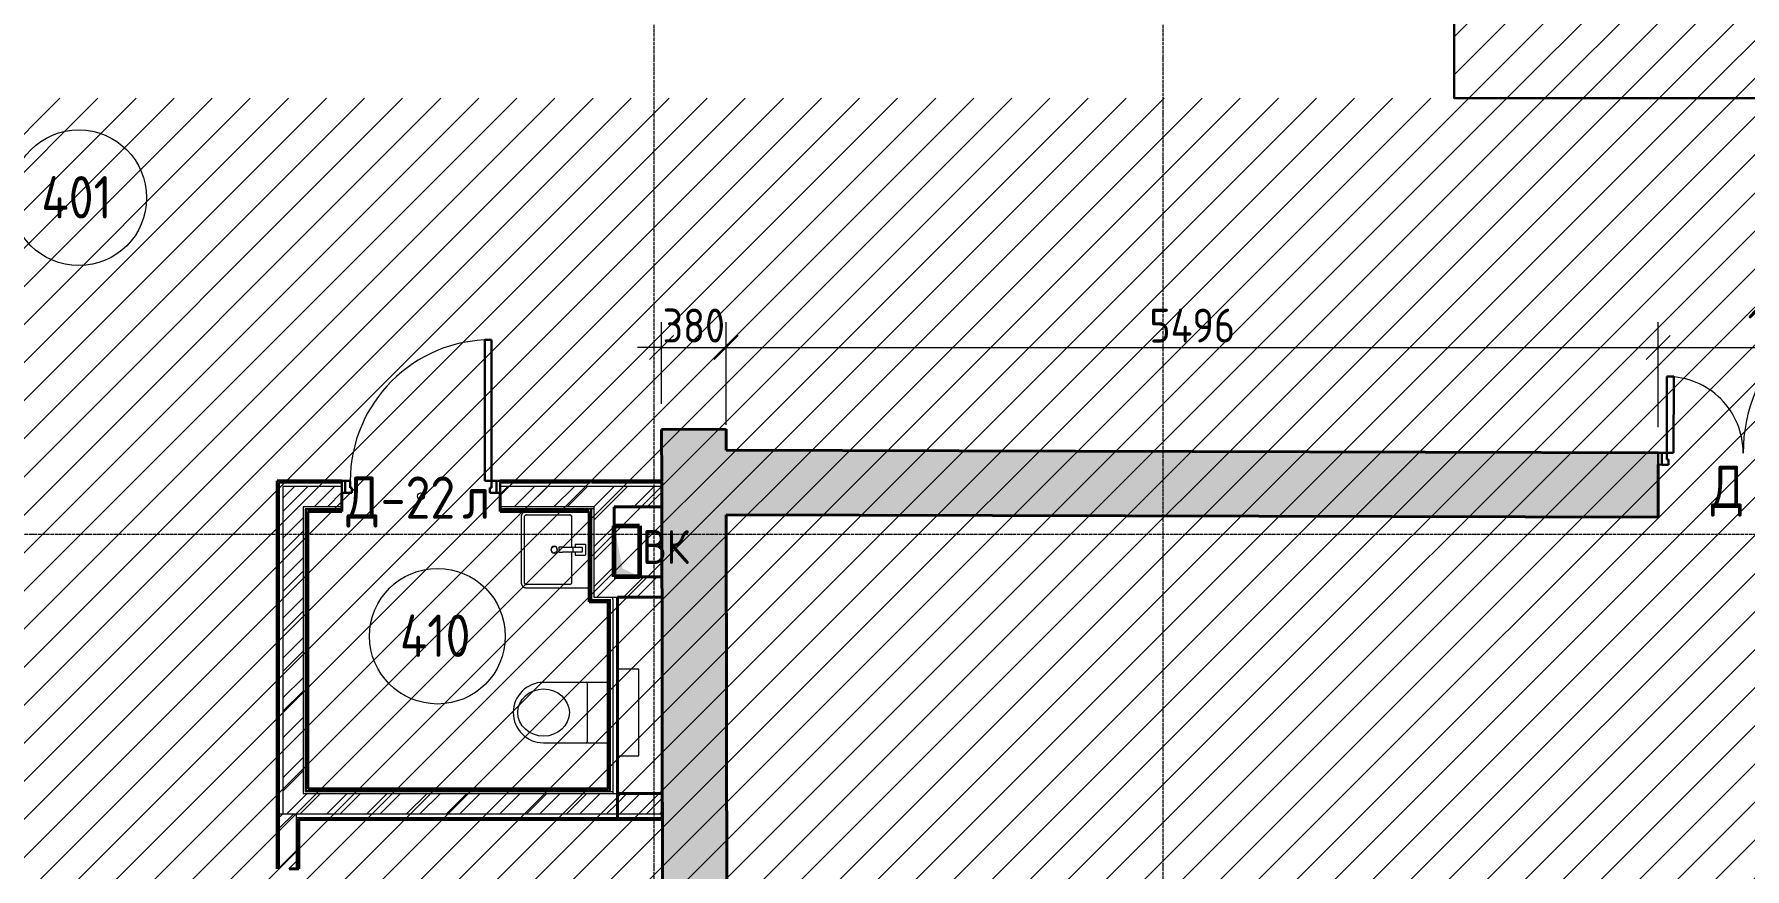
# Model space of a CAD drawing. Header units: millimetres. Extents: x -11886 to 379896, y -8130 to 47743.
# Drawn here: x 326808 to 336894, y 6783 to 11705 of the extents above; entities that cross this region are included whole.
import ezdxf

# ---------------------------------------------------------------- set-up
doc = ezdxf.new("R2010")
doc.units = ezdxf.units.MM
doc.linetypes.add('ADSK_Линия сетки', pattern=[25, 20, -2.5, 0, -2.5])
for name, color, linetype, lineweight in [('Аннотация', 7, 'Continuous', 9), ('Марки дверей', 7, 'Continuous', 20), ('Марки помещений', 7, 'Continuous', 20), ('Оси', 7, 'Continuous', 9), ('Размеры', 7, 'Continuous', 9), ('Узлы', 7, 'Continuous', 18)]:
    doc.layers.add(name, color=color, linetype=linetype, lineweight=lineweight)
for name, color, linetype, lineweight, true_color in [('Двери', 5, 'Continuous', 18, 0x0000ff), ('Линии', 7, 'Continuous', 9, 0x00a600), ('Обобщенные модели', 5, 'Continuous', 18, 0x0000ff), ('Сантехника', 5, 'Continuous', 18, 0x0000ff), ('Стены внутренние', 5, 'Continuous', 18, 0x0000ff), ('Стены штриховка', 5, 'Continuous', 18, 0x0000ff)]:
    doc.layers.add(name, color=color, linetype=linetype, lineweight=lineweight, true_color=true_color)
doc.styles.add('GOST Common_1', font='GOST_Common.ttf', dxfattribs={"width": 0.9, "height": 200})
doc.styles.add('GOST Common_2', font='GOST_Common.ttf', dxfattribs={"width": 0.9, "height": 250})
doc.dimstyles.new('ADSK_Основной_2_мм_Округление_до_1_мм', dxfattribs={"dimscale": 304.8, "dimtxt": 201.142999, "dimasz": 0.463911, "dimexe": 0.492126, "dimexo": 0.492126, "dimgap": 0.098425, "dimtad": 1, "dimdec": 0, "dimdsep": 46, "dimtxsty": 'GOST Common_1', "dimblk1": 'OBLIQUE', "dimblk2": 'OBLIQUE', "dimsah": 1, "dimcen": 0.09, "dimdle": 0.492126, "dimazin": 2, "dimtfac": 1, "dimtdec": 4, "dimtix": 1, "dimtmove": 0, "dimatfit": 3, "dimfxl": 1, "dimtvp": 1, "dimtolj": 1, "dimtzin": 0, "dimlwd": 20, "dimlwe": 20, "dimarcsym": 2})
pattern_1 = [(45, (322754.53, 150), (-117.8655, 117.8655), []), (45, (322833.11, 150), (-117.8655, 117.8655), [])]
pattern_2 = [(45, (322754.53, 85026.59), (-112.2532, 112.2532), [])]

# ---------------------------------------------------------------- blocks, each defined once
blk = doc.blocks.new('AC_Дверь_Однопольная - Д-22л 933х2200h-1983239-04 План 4-го этажа')
at = {"layer": 'Двери', "lineweight": 30}
for p, q in [((416, 923), (376, 923)), ((376, 923), (376, 90)), ((416, 90), (416, 923)), ((-447, 90), (-467, 90)), ((-467, 90), (-467, 20)), ((-467, 20), (-447, 20)), ((-417, 90), (-447, 90)), ((-447, 90), (-447, 20)), ((-447, 20), (-447, 90)), ((-447, 20), (-407, 20)), ((-417, 50), (-417, 90)), ((-407, 50), (-417, 50)), ((-407, 20), (-407, 50)), ((376, 90), (416, 90)), ((416, 50), (406, 50)), ((406, 50), (406, 20)), ((406, 20), (446, 20)), ((446, 90), (416, 90)), ((416, 90), (416, 50)), ((446, 20), (446, 90)), ((466, 90), (446, 90)), ((446, 90), (446, 20)), ((446, 20), (466, 20)), ((466, 20), (466, 90))]:
    blk.add_line(p, q, dxfattribs=at)
at = {"layer": 'Двери'}
blk.add_arc((416, 90), 833, 90, 180, dxfattribs=at)
blk = doc.blocks.new('AC_Дверь_Двупольная - Д-28л 1500х2200h-2039724-04 План 4-го этажа')
at = {"layer": 'Двери', "lineweight": 30}
for p, q in [((700, 1140), (660, 1140)), ((660, 1140), (660, 190)), ((700, 190), (700, 1140)), ((-700, 640), (-660, 640)), ((-700, 190), (-700, 640)), ((-660, 640), (-660, 190)), ((-750, 190), (-730, 190)), ((-750, 120), (-750, 190)), ((-730, 120), (-750, 120)), ((-730, 190), (-700, 190)), ((-730, 120), (-730, 190)), ((-730, 190), (-730, 120)), ((-690, 120), (-730, 120)), ((-660, 190), (-700, 190)), ((-700, 190), (-700, 150)), ((-700, 150), (-690, 150)), ((-690, 150), (-690, 120)), ((660, 190), (700, 190)), ((700, 150), (690, 150)), ((690, 150), (690, 120)), ((690, 120), (730, 120)), ((730, 190), (700, 190)), ((700, 190), (700, 150)), ((730, 120), (730, 190)), ((750, 190), (730, 190)), ((730, 190), (730, 120)), ((730, 120), (750, 120)), ((750, 120), (750, 190))]:
    blk.add_line(p, q, dxfattribs=at)
at = {"layer": 'Двери'}
for centre, radius, start, end in [((700, 190), 950, 90, 180), ((-700, 190), 450, 360, 90)]:
    blk.add_arc(centre, radius, start, end, dxfattribs=at)
blk = doc.blocks.new('Parametric_Porcelain_bathroom_sink_20774 - 450х400мм-2098795-04 План 4-го этажа')
at = {"layer": 'Сантехника'}
for p, q in [((320, 424), (-70, 424)), ((-70, 404), (320, 404)), ((-100, 394), (-100, 24)), ((-80, 137), (-80, 394)), ((330, 394), (330, 137)), ((140, 203), (110, 203)), ((110, 203), (110, 180)), ((140, 203), (110, 203)), ((140, 180), (140, 203)), ((110, 127), (-70, 127)), ((93, 105), (93, 46)), ((110, 107), (95, 107)), ((110, 120), (110, 180)), ((110, 85), (110, 120)), ((140, 120), (110, 120)), ((140, 180), (140, 120)), ((320, 127), (140, 127)), ((140, 120), (140, 85)), ((155, 107), (140, 107)), ((156, 46), (156, 105)), ((95, 44), (155, 44)), ((110, 65), (110, 85)), ((140, 65), (110, 65)), ((140, 85), (140, 65))]:
    blk.add_line(p, q, dxfattribs=at)
at = {"layer": 'Сантехника', "flags": 128}
for points in [[(-70, 424), (-71, 424), (-72, 424), (-74, 424), (-75, 424), (-76, 423), (-77, 423), (-78, 423), (-79, 422), (-81, 422), (-82, 422), (-83, 421), (-84, 421), (-85, 420), (-86, 419), (-87, 419), (-88, 418), (-89, 417), (-90, 417), (-91, 416), (-92, 415), (-92, 414), (-93, 413), (-94, 412), (-95, 411), (-95, 410), (-96, 409), (-96, 408), (-97, 407), (-98, 406), (-98, 405), (-98, 404), (-99, 403), (-99, 401), (-99, 400), (-100, 399), (-100, 398), (-100, 397), (-100, 396), (-100, 394), (-100, 394)], [(-80, 394), (-80, 394), (-80, 395), (-80, 395), (-80, 396), (-80, 396), (-80, 396), (-80, 397), (-79, 397), (-79, 398), (-79, 398), (-79, 398), (-79, 399), (-79, 399), (-78, 399), (-78, 400), (-78, 400), (-78, 400), (-78, 401), (-77, 401), (-77, 401), (-77, 401), (-76, 402), (-76, 402), (-76, 402), (-75, 402), (-75, 403), (-75, 403), (-74, 403), (-74, 403), (-74, 403), (-73, 403), (-73, 404), (-72, 404), (-72, 404), (-72, 404), (-71, 404), (-71, 404), (-71, 404), (-70, 404), (-70, 404)], [(-70, 404), (-70, 404), (-71, 404), (-71, 404), (-72, 404)], [(350, 394), (350, 395), (350, 396), (350, 398), (350, 399), (349, 400), (349, 401), (349, 402), (348, 403), (348, 405), (348, 406), (347, 407), (347, 408), (346, 409), (345, 410), (345, 411), (344, 412), (343, 413), (343, 414), (342, 415), (341, 416), (340, 416), (339, 417), (338, 418), (337, 419), (336, 419), (335, 420), (334, 420), (333, 421), (332, 422), (331, 422), (330, 422), (329, 423), (327, 423), (326, 423), (325, 424), (324, 424), (323, 424), (322, 424), (320, 424), (320, 424)], [(321, 404), (321, 404), (321, 404), (320, 404), (320, 404)], [(320, 404), (320, 404), (321, 404), (321, 404), (322, 404), (322, 404), (322, 404), (323, 404), (323, 403), (324, 403), (324, 403), (324, 403), (325, 403), (325, 403), (325, 402), (326, 402), (326, 402), (326, 402), (327, 402), (327, 401), (327, 401), (327, 401), (328, 400), (328, 400), (328, 400), (328, 399), (329, 399), (329, 399), (329, 398), (329, 398), (329, 398), (329, 397), (330, 397), (330, 396), (330, 396), (330, 396), (330, 395), (330, 395), (330, 395), (330, 394), (330, 394)], [(-80, 395), (-80, 395), (-80, 395), (-80, 394), (-80, 394)], [(-76, 402), (-76, 402), (-77, 402), (-77, 401), (-77, 401), (-77, 401)], [(328, 400), (328, 400), (328, 401), (327, 401), (327, 401), (327, 401)], [(330, 394), (330, 394), (330, 395), (330, 395), (330, 396)], [(-80, 137), (-80, 137), (-80, 136), (-80, 136), (-80, 136)], [(-70, 127), (-70, 127), (-71, 127), (-71, 127), (-72, 127), (-72, 127), (-72, 127), (-73, 128), (-73, 128), (-74, 128), (-74, 128), (-74, 128), (-75, 128), (-75, 128), (-75, 129), (-76, 129), (-76, 129), (-76, 129), (-77, 130), (-77, 130), (-77, 130), (-77, 130), (-78, 131), (-78, 131), (-78, 131), (-78, 132), (-79, 132), (-79, 132), (-79, 133), (-79, 133), (-79, 134), (-79, 134), (-80, 134), (-80, 135), (-80, 135), (-80, 135), (-80, 136), (-80, 136), (-80, 137), (-80, 137), (-80, 137)], [(-78, 131), (-78, 131), (-78, 131), (-77, 130), (-77, 130), (-77, 130)], [(-71, 127), (-71, 127), (-71, 127), (-70, 127), (-70, 127)], [(330, 137), (330, 137), (330, 136), (330, 136), (330, 136), (330, 135), (330, 135), (330, 134), (329, 134), (329, 134), (329, 133), (329, 133), (329, 133), (329, 132), (328, 132), (328, 132), (328, 131), (328, 131), (328, 131), (327, 130), (327, 130), (327, 130), (326, 129), (326, 129), (326, 129), (325, 129), (325, 129), (325, 128), (324, 128), (324, 128), (324, 128), (323, 128), (323, 128), (322, 127), (322, 127), (322, 127), (321, 127), (321, 127), (321, 127), (320, 127), (320, 127)], [(320, 127), (320, 127), (321, 127), (321, 127), (322, 127)], [(326, 129), (326, 129), (327, 130), (327, 130), (327, 130), (327, 130)], [(330, 136), (330, 136), (330, 137), (330, 137), (330, 137)]]:
    blk.add_lwpolyline(points, dxfattribs=at)
at = {"layer": 'Сантехника'}
for centre, radius, start, end in [((125, 230), 20, 0, 180), ((125, 230), 20, 180, 360), ((125, 230), 18.2, 165.1578, 180), ((125, 230), 18.2, 180, 191.3408), ((125, 230), 16.3, 175.3673, 180), ((125, 230), 16.3, 175.3673, 180), ((125, 230), 16.3, 180, 198.6206), ((125, 230), 16.3, 180, 198.6206), ((125, 230), 18.2, 211.2327, 219.7338), ((125, 230), 18.2, 95.8453, 146.6627), ((125, 230), 16.3, 216.8749, 225), ((125, 230), 16.3, 216.8749, 225), ((125, 230), 18.2, 225, 229.4056), ((125, 230), 18.2, 232.7593, 242.7191), ((125, 230), 18.2, 265.131, 274.1833), ((125, 230), 18.2, 85.131, 94.1833), ((125, 230), 18.2, 275.8453, 326.6627), ((125, 230), 18.2, 52.7593, 62.7191), ((125, 230), 16.3, 36.8749, 45), ((125, 230), 16.3, 36.8749, 45), ((125, 230), 18.2, 45, 49.4056), ((125, 230), 18.2, 28.9833, 39.7338), ((125, 230), 16.3, 0, 18.6206), ((125, 230), 16.3, 0, 18.6206), ((125, 230), 16.3, 355.3673, 360), ((125, 230), 16.3, 355.3673, 360), ((125, 230), 18.2, 0, 11.3408), ((125, 230), 18.2, 345.1578, 360), ((95, 105), 1.87, 120, 150), ((95, 105), 1.87, 90, 180), ((95, 105), 1.87, 120, 150), ((95, 105), 1.87, 120, 150), ((155, 105), 1.87, 0, 90), ((155, 105), 1.87, 30, 60), ((155, 105), 1.87, 30, 60), ((155, 105), 1.87, 30, 60), ((95, 46), 1.49, 180, 270), ((155, 46), 1.49, 270, 360)]:
    blk.add_arc(centre, radius, start, end, dxfattribs=at)
blk = doc.blocks.new('Туалет подвесной-Moderna R-Laufen - 000 White-1870147-04 План 4-го этажа')
at = {"layer": 'Обобщенные модели'}
for p, q in [((-53, 409), (-53, 37)), ((303, 37), (303, 409)), ((-43, 148), (293, 148))]:
    blk.add_line(p, q, dxfattribs=at)
for centre, radius, start, end in [((125, 409), 178, 360, 180), ((-43, 158), 9.89, 180, 270), ((293, 158), 9.89, 270, 360), ((-43, 37), 9.89, 180, 270), ((293, 37), 9.89, 270, 360)]:
    blk.add_arc(centre, radius, start, end, dxfattribs=at)
blk.add_ellipse((125, 408), major_axis=(0, 152), ratio=0.916517, dxfattribs=at)
at = {"layer": 'Сантехника'}
for p, q in [((-130, -28), (-130, -153)), ((380, -153), (380, -28)), ((-130, -153), (380, -153))]:
    blk.add_line(p, q, dxfattribs=at)
blk = doc.blocks.new('ADSK_Марка_Помещение_ОдноЗначение - Номер-247393-04 План 4-го этажа')
at = {"layer": 'Марки помещений'}
blk.add_circle((0, 0), 4, dxfattribs=at)
blk = doc.blocks.new('ADSK_Марка_Дверь - Типоразмер_ADSK_Марка-58376-04 План 4-го этажа')
at = {"layer": 'Марки дверей', "lineweight": 9}
blk.add_circle((0, 0), 0.2, dxfattribs=at)
blk = doc.blocks.new('_Oblique')
at = {"color": 0, "linetype": 'ByBlock', "lineweight": -2}
blk.add_line((-0.5, -0.5), (0.5, 0.5), dxfattribs=at)
blk = doc.blocks.new('*D2996')
at = {"layer": 'Defpoints', "color": 0, "transparency": 16777216}
for p in [(330888, 9857), (330507, 9375), (330888, 9251)]:
    blk.add_point(p, dxfattribs=at)
at = {"layer": 'Размеры', "color": 0, "lineweight": 20, "transparency": 16777216}
for p, q in [((330507, 9525), (330507, 10007)), ((330888, 9401), (330888, 10007)), ((330507, 9857), (330366, 9857)), ((330507, 9857), (330888, 9857)), ((330888, 9857), (331029, 9857))]:
    blk.add_line(p, q, dxfattribs=at)
at = {"layer": 'Размеры', "color": 0, "lineweight": 20, "transparency": 16777216, "xscale": 141.4, "yscale": 141.4, "zscale": 141.4}
blk.add_blockref('_Oblique', (330507, 9857), dxfattribs=at)
at = {"layer": 'Размеры', "color": 0, "lineweight": 20, "transparency": 16777216, "xscale": 141.4, "yscale": 141.4, "zscale": 141.4, "rotation": 180}
blk.add_blockref('_Oblique', (330888, 9857), dxfattribs=at)
at = {"layer": 'Размеры', "color": 0, "lineweight": 20, "transparency": 16777216, "insert": (330697, 9987), "char_height": 200, "width": 454.11, "attachment_point": 5, "style": 'GOST Common_1'}
blk.add_mtext('\\A1;380', dxfattribs=at)
blk = doc.blocks.new('*D2997')
at = {"layer": 'Defpoints', "color": 0, "transparency": 16777216}
for p in [(336384, 9857), (330888, 9251), (336384, 9237)]:
    blk.add_point(p, dxfattribs=at)
at = {"layer": 'Размеры', "color": 0, "lineweight": 20, "transparency": 16777216}
for p, q in [((330888, 9401), (330888, 10007)), ((336384, 9387), (336384, 10007)), ((330738, 9857), (336534, 9857))]:
    blk.add_line(p, q, dxfattribs=at)
at = {"layer": 'Размеры', "color": 0, "lineweight": 20, "transparency": 16777216, "xscale": 141.4, "yscale": 141.4, "zscale": 141.4, "rotation": 180}
blk.add_blockref('_Oblique', (330888, 9857), dxfattribs=at)
at = {"layer": 'Размеры', "color": 0, "lineweight": 20, "transparency": 16777216, "xscale": 141.4, "yscale": 141.4, "zscale": 141.4}
blk.add_blockref('_Oblique', (336384, 9857), dxfattribs=at)
at = {"layer": 'Размеры', "color": 0, "lineweight": 20, "transparency": 16777216, "insert": (333636, 9987), "char_height": 200, "width": 625.93, "attachment_point": 5, "style": 'GOST Common_1'}
blk.add_mtext('\\A1;5496', dxfattribs=at)
blk = doc.blocks.new('*D2998')
at = {"layer": 'Defpoints', "color": 0, "transparency": 16777216}
for p in [(337884, 9857), (336384, 9237), (337884, 9233)]:
    blk.add_point(p, dxfattribs=at)
at = {"layer": 'Размеры', "color": 0, "lineweight": 20, "transparency": 16777216}
for p, q in [((336384, 9387), (336384, 10007)), ((337884, 9383), (337884, 10007)), ((336234, 9857), (338034, 9857))]:
    blk.add_line(p, q, dxfattribs=at)
at = {"layer": 'Размеры', "color": 0, "lineweight": 20, "transparency": 16777216, "xscale": 141.4, "yscale": 141.4, "zscale": 141.4, "rotation": 180}
blk.add_blockref('_Oblique', (336384, 9857), dxfattribs=at)
at = {"layer": 'Размеры', "color": 0, "lineweight": 20, "transparency": 16777216, "xscale": 141.4, "yscale": 141.4, "zscale": 141.4}
blk.add_blockref('_Oblique', (337884, 9857), dxfattribs=at)
at = {"layer": 'Размеры', "color": 0, "lineweight": 20, "transparency": 16777216, "insert": (337134, 9987), "char_height": 200, "width": 560.47, "attachment_point": 5, "style": 'GOST Common_1'}
blk.add_mtext('\\A1;1500', dxfattribs=at)

msp = doc.modelspace()

# ---------------------------------------------------------------- hatches: boundary and pattern name
at = {"lineweight": 13, "true_color": 0x636466, "transparency": 33554559}
h = msp.add_hatch(dxfattribs=at)
h.set_pattern_fill('ANSI31', color=251, scale=50)
h.set_pattern_definition(pattern_2)
h.paths.add_polyline_path([(372687.94, 8682.3), (378968.48, 8682.3), (378787.15, 43909.21), (368787.75, 43909.21), (368787.75, 21084.06), (369474.39, 21054.57), (369476.21, 11328.12), (323525.66, 11328.12), (323525.66, 8679.25), (323045.03, 8679.25), (323045.03, 456.79), (331027.53, 422.02), (331027.53, 2336.48), (341727.18, 2336.48), (341727.18, -2582.57), (354090.93, -2582.57), (354090.93, 2335.74), (364791.47, 2256.79), (364791.47, 300.23), (372687.94, 300.23)])
h = msp.add_hatch(dxfattribs=at)
h.set_pattern_fill('ANSI31', color=251, scale=50)
h.set_pattern_definition(pattern_2)
h.paths.add_polyline_path([(354071.55, 43675.13), (341210.37, 43675.13), (341210.37, 21068.63), (334059.77, 21068.63), (334055.85, 13720.18), (337042.11, 13716.63), (337042.11, 13206.63), (335179.7, 13206.63), (335179.7, 11328.12), (358547.3, 11328.12), (358547.3, 13716.63), (361496.44, 13716.63), (361484.24, 21084.06), (354071.55, 21084.06)])
at = {"layer": 'Стены внутренние', "true_color": 0xc0c0c0}
msp.add_hatch(color=9, dxfattribs=at).paths.add_polyline_path([(330520.04, 2889.13), (330900.04, 2889.88), (330887.31, 9375.37), (330507.32, 9374.62), (330518.63, 3608.27)])
h = msp.add_hatch(color=9, dxfattribs=at)
h.paths.add_polyline_path([(339754.4, 8847.83), (339754.4, 9227.83), (337884, 9232.77), (337882.99, 8852.77), (339364.09, 8848.86)])
h.paths.add_polyline_path([(336383, 8856.74), (336383.82, 9236.74), (330887.56, 9251.26), (330888.3, 8871.26), (332865.38, 8866.03)])
at = {"layer": 'Стены внутренние', "lineweight": 9}
h = msp.add_hatch(dxfattribs=at)
h.set_pattern_fill('FP_2', color=256, style=0, pattern_type=2)
h.set_pattern_definition(pattern_1)
h.paths.add_polyline_path([(330023.63, 8918.4), (330107.91, 8918.4), (330107.91, 9038.4), (329555.2, 9038.4), (329555.2, 8918.4), (329971.74, 8918.4)])
h.paths.add_polyline_path([(328393.41, 8918.4), (328622.2, 8918.4), (328622.2, 9038.4), (328273.41, 9038.4), (328273.41, 8918.4)])
h = msp.add_hatch(dxfattribs=at)
h.set_pattern_fill('FP_2', color=256, style=0, pattern_type=2)
h.set_pattern_definition(pattern_1)
h.paths.add_polyline_path([(330107.91, 8918.4), (330508.21, 8918.4), (330507.32, 9038.4), (330107.91, 9038.4), (330107.91, 8924.11)])
h = msp.add_hatch(dxfattribs=at)
h.set_pattern_fill('FP_2', color=256, style=0, pattern_type=2)
h.set_pattern_definition(pattern_1)
h.paths.add_polyline_path([(328393.41, 7226.87), (328393.41, 8918.4), (328273.41, 8918.4), (328273.75, 7226.87), (328353.41, 7226.87)])
h = msp.add_hatch(dxfattribs=at)
h.set_pattern_fill('FP_2', color=256, style=0, pattern_type=2)
h.set_pattern_definition(pattern_1)
h.paths.add_polyline_path([(330227.91, 8505.39), (330227.91, 8918.4), (330107.91, 8918.4), (330107.91, 8505.39)])
h = msp.add_hatch(dxfattribs=at)
h.set_pattern_fill('FP_2', color=256, style=0, pattern_type=2)
h.set_pattern_definition(pattern_1)
h.paths.add_polyline_path([(330219.9, 8385.39), (330246.9, 8385.39), (330246.9, 8505.39), (330107.91, 8505.39), (330107.91, 8385.39), (330206.9, 8385.39)])
h = msp.add_hatch(dxfattribs=at)
h.set_pattern_fill('FP_2', color=256, style=0, pattern_type=2)
h.set_pattern_definition(pattern_1)
h.paths.add_polyline_path([(330509.26, 8385.39), (330509.02, 8505.39), (330246.9, 8505.39), (330246.9, 8385.39), (330507.32, 8385.39)])
h = msp.add_hatch(dxfattribs=at)
h.set_pattern_fill('FP_2', color=256, style=0, pattern_type=2)
h.set_pattern_definition(pattern_1)
h.paths.add_polyline_path([(330246.9, 7106.87), (330246.9, 7226.87), (328273.41, 7226.87), (328273.41, 7106.87), (330023.63, 7106.87)])
h = msp.add_hatch(dxfattribs=at)
h.set_pattern_fill('FP_2', color=256, style=0, pattern_type=2)
h.set_pattern_definition(pattern_1)
h.paths.add_polyline_path([(330507.32, 7106.87), (330510.67, 7106.87), (330510.67, 7226.87), (330246.9, 7226.87), (330246.9, 7106.87)])
h = msp.add_hatch(dxfattribs=at)
h.set_pattern_fill('FP_1', color=256, style=0, pattern_type=2)
h.set_pattern_definition([(45, (322754.53, 150), (-179.605, 179.605), []), (45, (322818.03, 150), (0, 359.21), []), (45, (322691.03, 150), (0, 359.21), [])])
h.paths.add_polyline_path([(328253.41, 4537.85), (328353.41, 4537.85), (328353.41, 5853.4), (328253.41, 5853.4), (328253.41, 4547.85)])
h.paths.add_polyline_path([(328353.41, 6783.4), (328353.41, 7106.87), (328253.41, 7106.87), (328253.41, 6783.4), (328334.12, 6783.4)])
at = {"layer": 'Узлы', "true_color": 0x808080}
msp.add_hatch(color=8, dxfattribs=at).paths.add_polyline_path([(330227.91, 8505.39), (330377.91, 8505.39), (330277.41, 8554.88), (330227.91, 8805.39), (330227.91, 8544.41)])

# ---------------------------------------------------------------- linework, layer by layer
at = {"color": 251, "lineweight": 30, "true_color": 0x636466}
msp.add_lwpolyline([(334059.77, 21068.63), (334055.85, 13720.18), (337042.11, 13716.63), (337042.11, 13206.63), (335179.7, 13206.63), (335179.7, 11328.12), (358547.3, 11328.12), (358547.3, 13716.63), (361496.44, 13716.63), (361484.24, 21084.06), (354071.55, 21084.06), (354071.55, 43675.13), (341210.37, 43675.13), (341210.37, 21068.63), (334059.77, 21068.63)], dxfattribs=at)
at = {"layer": 'Линии', "lineweight": 60}
for p, q in [((330227.91, 8805.39), (330377.91, 8805.39)), ((330227.91, 8505.39), (330227.91, 8805.39)), ((330377.91, 8805.39), (330377.91, 8505.39)), ((330377.91, 8505.39), (330227.91, 8505.39))]:
    msp.add_line(p, q, dxfattribs=at)
at = {"layer": 'Оси', "linetype": 'ADSK_Линия сетки'}
for p, q in [((330464.44, -5025.59), (330464.44, 21818.8)), ((333464.44, -5025.59), (333464.44, 21818.8)), ((311668.31, 8756.79), (379896.25, 8756.79))]:
    msp.add_line(p, q, dxfattribs=at)
at = {"layer": 'Стены внутренние', "color": 18, "lineweight": 40, "true_color": 0x000000}
for p, q in [((330887.31, 9375.37), (330507.32, 9374.62)), ((330507.32, 9374.62), (330507.91, 9070.4)), ((330887.56, 9251.26), (330887.31, 9375.37)), ((336384, 9236.74), (330887.56, 9251.26)), ((336383, 8856.74), (336383.82, 9166.74)), ((328622.2, 9070.4), (328241.41, 9070.4)), ((328241.41, 9070.4), (328241.41, 6783.4)), ((328622.2, 8890.4), (328622.2, 9000.4)), ((330507.91, 9070.4), (329555.2, 9070.4)), ((329555.2, 9000.4), (329555.2, 8890.4)), ((330507.92, 9068.4), (330516.78, 4549.85)), ((328421.41, 8890.4), (328622.2, 8890.4)), ((328421.41, 7254.87), (328421.41, 8890.4)), ((329555.2, 8890.4), (330079.91, 8890.4)), ((330079.91, 8890.4), (330079.91, 8357.39)), ((330227.91, 8505.39), (330227.91, 8918.4)), ((330227.91, 8918.4), (330508.21, 8918.4)), ((330900.04, 2889.88), (330888.3, 8871.26)), ((330888.3, 8871.26), (336383, 8856.74)), ((330509.02, 8505.39), (330227.91, 8505.39)), ((330246.9, 8385.39), (330509.26, 8385.39)), ((330246.9, 7074.87), (330246.9, 8385.39)), ((330079.91, 8357.39), (330191.9, 8357.39)), ((330191.9, 8357.39), (330191.9, 7254.87)), ((330191.9, 7254.87), (328421.41, 7254.87)), ((330510.67, 7226.87), (330246.9, 7226.87)), ((330510.67, 7074.87), (330510.67, 7226.87)), ((328368.41, 6783.4), (328368.41, 7074.87)), ((328368.41, 7074.87), (330510.67, 7074.87)), ((328311.41, 6783.4), (328368.41, 6783.4))]:
    msp.add_line(p, q, dxfattribs=at)
at = {"layer": 'Стены внутренние', "color": 18, "true_color": 0x000000}
msp.add_line((328253.41, 7106.87), (328273.41, 7106.87), dxfattribs=at)
at = {"layer": 'Стены штриховка'}
for p, q in [((328622.2, 9068.4), (328241.41, 9068.4)), ((328241.41, 9058.4), (328243.41, 9058.4)), ((328243.41, 9070.4), (328243.41, 6783.4)), ((328622.2, 9058.4), (328253.41, 9058.4)), ((328253.41, 9058.4), (328253.41, 6783.4)), ((328622.2, 9038.4), (328273.41, 9038.4)), ((328273.41, 9038.4), (328273.41, 7106.87)), ((330079.91, 9068.4), (329555.2, 9068.4)), ((330088.91, 9058.4), (329555.2, 9058.4)), ((330507.97, 9038.4), (329555.2, 9038.4)), ((330079.91, 9068.4), (330079.91, 9070.4)), ((330507.92, 9068.4), (330088.91, 9068.4)), ((330507.94, 9058.4), (330094.91, 9058.4)), ((330507.92, 9068.4), (330507.91, 9070.4)), ((328622.2, 8918.4), (328393.41, 8918.4)), ((328393.41, 8918.4), (328393.41, 7226.87)), ((328622.2, 8905.4), (328406.41, 8905.4)), ((328406.41, 8905.4), (328406.41, 7239.87)), ((328622.2, 8899.4), (328412.41, 8899.4)), ((328412.41, 8899.4), (328412.41, 7245.87)), ((330107.91, 8918.4), (329555.2, 8918.4)), ((330107.91, 8905.4), (329555.2, 8905.4)), ((330079.91, 8899.4), (329555.2, 8899.4)), ((330079.91, 8899.4), (330079.91, 8905.4)), ((330088.91, 8905.4), (330088.91, 8366.39)), ((330094.91, 8905.4), (330094.91, 8372.39)), ((330107.91, 8918.4), (330107.91, 8385.39)), ((330094.91, 8372.39), (330206.9, 8372.39)), ((330107.91, 8385.39), (330246.9, 8385.39)), ((330206.9, 7239.87), (330206.9, 8372.39)), ((330219.9, 8372.39), (330219.9, 8385.39)), ((330219.9, 8372.39), (330219.9, 7226.87)), ((330088.91, 8366.39), (330200.9, 8366.39)), ((330200.9, 7239.87), (330200.9, 8366.39)), ((328393.41, 7226.87), (330246.9, 7226.87)), ((328406.41, 7239.87), (330219.9, 7239.87)), ((328412.41, 7245.87), (330191.9, 7245.87)), ((330191.9, 7245.87), (330191.9, 7239.87)), ((328243.41, 7086.87), (328241.41, 7086.87)), ((328241.41, 7076.87), (328243.41, 7076.87)), ((328241.41, 7074.87), (328243.41, 7074.87)), ((328273.41, 7106.87), (330510.67, 7106.87)), ((328353.41, 7106.87), (328353.41, 6783.4)), ((328353.41, 7086.87), (330510.67, 7086.87)), ((328353.41, 7076.87), (330510.67, 7076.87)), ((328368.41, 7074.87), (328353.41, 7074.87)), ((328359.41, 7074.87), (328359.41, 6783.4))]:
    msp.add_line(p, q, dxfattribs=at)

# ---------------------------------------------------------------- block references
at = {"layer": 'Двери', "rotation": 359.8485505277052}
msp.add_blockref('AC_Дверь_Двупольная - Д-28л 1500х2200h-2039724-04 План 4-го этажа', (337133.5, 9044.75), dxfattribs=at)
at = {"layer": 'Двери'}
msp.add_blockref('AC_Дверь_Однопольная - Д-22л 933х2200h-1983239-04 План 4-го этажа', (329088.7, 8980.4), dxfattribs=at)
at = {"layer": 'Марки дверей', "xscale": 99.99999999999993, "yscale": 99.99999999999993, "zscale": 99.99999999999993}
msp.add_blockref('ADSK_Марка_Дверь - Типоразмер_ADSK_Марка-58376-04 План 4-го этажа', (329088.7, 8980.4), dxfattribs=at)
at = {"layer": 'Марки помещений', "xscale": 99.99999999999993, "yscale": 99.99999999999993, "zscale": 99.99999999999993}
for p in [(327071.07, 10740.8), (329185.52, 8155.17)]:
    msp.add_blockref('ADSK_Марка_Помещение_ОдноЗначение - Номер-247393-04 План 4-го этажа', p, dxfattribs=at)
at = {"layer": 'Сантехника', "rotation": 89.9999999999999}
for name, p in [('Parametric_Porcelain_bathroom_sink_20774 - 450х400мм-2098795-04 План 4-го этажа', (330103.91, 8540.4)), ('Туалет подвесной-Moderna R-Laufen - 000 White-1870147-04 План 4-го этажа', (330219.4, 7579.87))]:
    msp.add_blockref(name, p, dxfattribs=at)

# ---------------------------------------------------------------- texts
at = {"layer": 'Аннотация', "insert": (330392.85, 8781.48), "char_height": 200, "width": 360.7594, "attachment_point": 1, "style": 'GOST Common_1'}
msp.add_mtext('ВК', dxfattribs=at)
at = {"layer": 'Марки дверей', "lineweight": 9, "char_height": 250, "attachment_point": 1, "style": 'GOST Common_2'}
for s, insert, width in [('\\fGOST Common|b0|i0|c204|p34|;\\W.9;Д', (328648.87, 9097.41), 245.3164), ('-22', (328851.27, 9097.41), 584.4302), ('\\fGOST Common|b0|i0|c204|p34|;\\W.9;Д', (336693.67, 9161.77), 245.3164), ('\\fGOST Common|b0|i0|c204|p34|;\\W.9;л', (329333.48, 9097.41), 194.8101)]:
    msp.add_mtext(s, dxfattribs=dict(at, insert=insert, width=width))
at = {"layer": 'Марки помещений', "lineweight": 9, "char_height": 250, "width": 548.3542, "attachment_point": 1, "style": 'GOST Common_2'}
for s, insert in [('401', (326850.12, 10868.52)), ('410', (328964.56, 8282.89))]:
    msp.add_mtext(s, dxfattribs=dict(at, insert=insert))

# ---------------------------------------------------------------- dimensions: what is measured, and where the dimension line sits
at = {"layer": 'Размеры', "lineweight": 20}
for base, p1, p2, override, picture, middle in [((330887.56, 9856.55), (330507.32, 9374.62), (330887.56, 9251.26), {"dimpost": '<>', "dimfxl": 399.752672}, '*D2996', (330697.44, 9986.55)), ((336384, 9856.55), (330887.56, 9251.26), (336384, 9236.74), {"dimpost": '<>', "dimfxl": 5496.461716}, '*D2997', (333635.78, 9986.55)), ((337884, 9856.55), (336384, 9236.74), (337884, 9232.77), {"dimpost": '<>', "dimfxl": 1500}, '*D2998', (337134, 9986.55))]:
    dim = msp.add_linear_dim(base=base, p1=p1, p2=p2, dimstyle='ADSK_Основной_2_мм_Округление_до_1_мм', override=override, dxfattribs=at)
    dim.commit()
    dim.dimension.update_dxf_attribs({"geometry": picture, "text_midpoint": middle})

doc.saveas('drawing.dxf')
